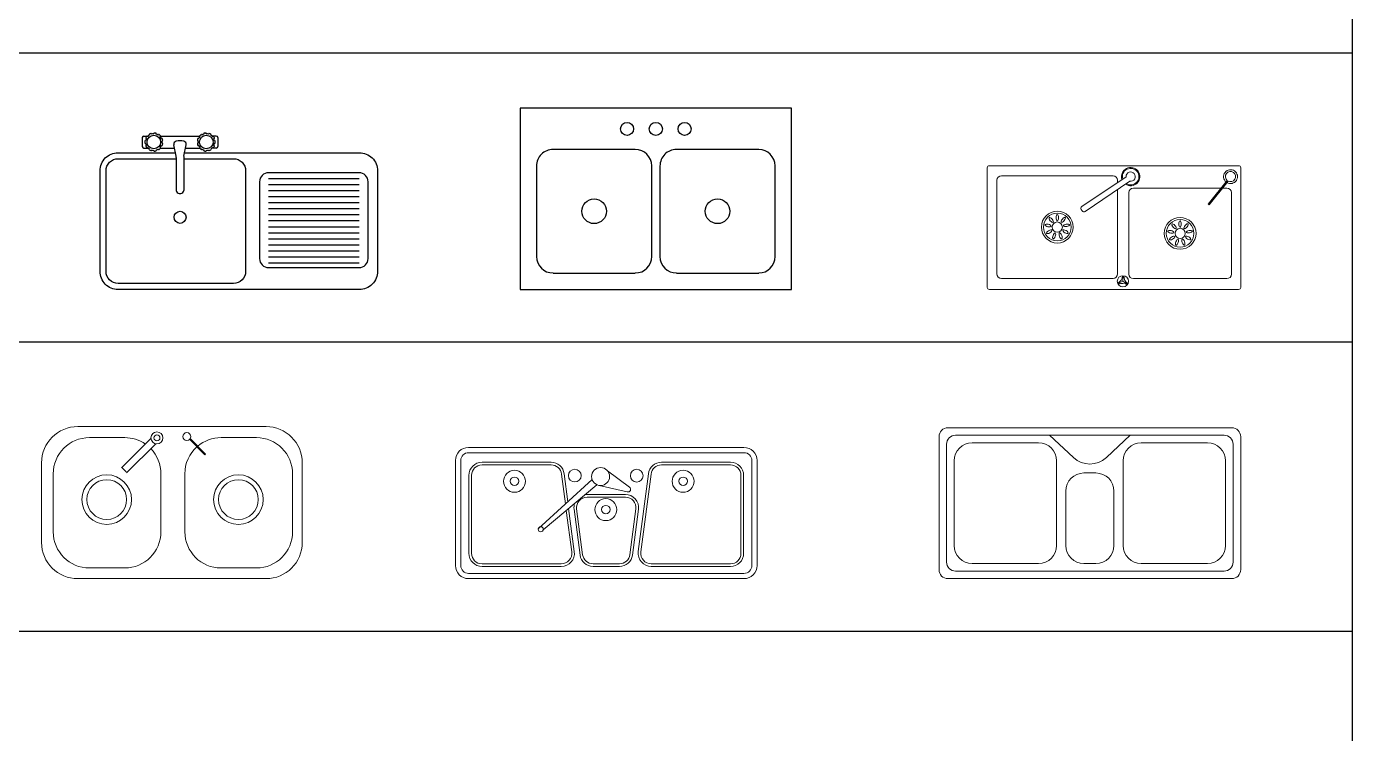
# Model space of a CAD drawing. Header units: millimetres. Extents: x 3489 to 19734, y -3855 to 6441.
# Drawn here: x 15339 to 19734, y -1125 to 1217 of the extents above; entities that cross this region are included whole.
import ezdxf

# ---------------------------------------------------------------- set-up
doc = ezdxf.new("R2010")
doc.units = ezdxf.units.MM
doc.layers.add('www.cad-blocks.net', color=7, linetype='Continuous')

# ---------------------------------------------------------------- blocks, each defined once
blk = doc.blocks.new('TARJA2')
for p, q in [((-0.1232, -0.0169), (-0.1232, -0.0469)), ((-0.1182, -0.0119), (-0.1039, -0.0119)), ((-0.1122, -0.0279), (-0.1134, -0.0278)), ((-0.1122, -0.0358), (-0.1134, -0.0359)), ((-0.11, -0.0204), (-0.1111, -0.0199)), ((-0.11, -0.0433), (-0.1111, -0.0438)), ((-0.1058, -0.0138), (-0.1067, -0.013)), ((-0.0999, -0.0087), (-0.1005, -0.0077)), ((-0.0928, -0.0055), (-0.0931, -0.0043)), ((-0.085, -0.0044), (-0.085, -0.0031)), ((-0.0773, -0.0055), (-0.0769, -0.0043)), ((-0.0701, -0.0087), (-0.0695, -0.0077)), ((-0.0642, -0.0138), (-0.0633, -0.013)), ((-0.0629, -0.0119), (0.0668, -0.0119)), ((-0.06, -0.0204), (-0.0589, -0.0199)), ((-0.06, -0.0433), (-0.0589, -0.0438)), ((-0.0578, -0.0279), (-0.0566, -0.0278)), ((-0.0578, -0.0358), (-0.0566, -0.0359)), ((-0.0109, -0.0792), (-0.0187, -0.0409)), ((0.0149, -0.0792), (0.0226, -0.0409)), ((0.0617, -0.0279), (0.0605, -0.0278)), ((0.0617, -0.0358), (0.0605, -0.0359)), ((0.0639, -0.0204), (0.0628, -0.0199)), ((0.0639, -0.0433), (0.0628, -0.0438)), ((0.0682, -0.0138), (0.0672, -0.013)), ((0.0741, -0.0087), (0.0734, -0.0077)), ((0.0812, -0.0055), (0.0809, -0.0043)), ((0.0889, -0.0044), (0.0889, -0.0031)), ((0.0967, -0.0055), (0.097, -0.0043)), ((0.1038, -0.0087), (0.1045, -0.0077)), ((0.1221, -0.0119), (0.1078, -0.0119)), ((0.1097, -0.0138), (0.1107, -0.013)), ((0.114, -0.0204), (0.1151, -0.0199)), ((0.114, -0.0433), (0.1151, -0.0438)), ((0.1162, -0.0279), (0.1174, -0.0278)), ((0.1162, -0.0358), (0.1174, -0.0359)), ((0.1271, -0.0169), (0.1271, -0.0469)), ((-0.1182, -0.0519), (-0.1039, -0.0519)), ((-0.1058, -0.0499), (-0.1067, -0.0507)), ((-0.0999, -0.055), (-0.1005, -0.056)), ((-0.0928, -0.0582), (-0.0931, -0.0594)), ((-0.085, -0.0594), (-0.085, -0.0606)), ((-0.0773, -0.0582), (-0.0769, -0.0594)), ((-0.0701, -0.055), (-0.0695, -0.056)), ((-0.0642, -0.0499), (-0.0633, -0.0507)), ((-0.0629, -0.0519), (-0.0165, -0.0519)), ((-0.0105, -0.0832), (-0.0105, -0.1919)), ((0.0145, -0.0832), (0.0145, -0.1919)), ((0.0204, -0.0519), (0.0668, -0.0519)), ((0.0682, -0.0499), (0.0672, -0.0507)), ((0.0741, -0.055), (0.0734, -0.056)), ((0.0812, -0.0582), (0.0809, -0.0594)), ((0.0889, -0.0594), (0.0889, -0.0606)), ((0.0967, -0.0582), (0.097, -0.0594)), ((0.1038, -0.055), (0.1045, -0.056)), ((0.1221, -0.0519), (0.1078, -0.0519)), ((0.1097, -0.0499), (0.1107, -0.0507)), ((0.2656, -0.1634), (0.2656, -0.4178)), ((0.5952, -0.1334), (0.2956, -0.1334)), ((0.5952, -0.1534), (0.2956, -0.1534)), ((0.5952, -0.1734), (0.2956, -0.1734)), ((0.6252, -0.4178), (0.6252, -0.1634)), ((-0.0005, -0.2019), (0.0045, -0.2019)), ((0.5952, -0.1934), (0.2956, -0.1934)), ((0.5952, -0.2134), (0.2956, -0.2134)), ((0.5952, -0.2334), (0.2956, -0.2334)), ((0.5952, -0.2534), (0.2956, -0.2534)), ((0.5952, -0.2734), (0.2956, -0.2734)), ((0.5952, -0.2934), (0.2956, -0.2934)), ((0.5952, -0.3134), (0.2956, -0.3134)), ((0.5952, -0.3334), (0.2956, -0.3334)), ((0.5952, -0.3534), (0.2956, -0.3534)), ((0.5952, -0.3734), (0.2956, -0.3734)), ((0.5952, -0.3934), (0.2956, -0.3934)), ((0.5952, -0.4134), (0.2956, -0.4134)), ((0.5952, -0.4334), (0.2956, -0.4334)), ((0.2956, -0.4478), (0.5952, -0.4478))]:
    blk.add_line(p, q)
for points in [[(0.0173, -0.0671), (0.5964, -0.0671, -0.414214), (0.6564, -0.1271), (0.6564, -0.4602, -0.414214), (0.5964, -0.5202), (-0.2033, -0.5202, -0.414214), (-0.2633, -0.4602), (-0.2633, -0.1271, -0.414214)], [(-0.2633, -0.1271, -0.414214), (-0.2033, -0.0671), (-0.0134, -0.0671, -0.414214)], [(0.0145, -0.0871), (0.1793, -0.0871, -0.414214), (0.2193, -0.1271), (0.2193, -0.4602, -0.414214), (0.1793, -0.5002), (-0.2033, -0.5002, -0.414214), (-0.2433, -0.4602), (-0.2433, -0.1271, -0.414214)], [(-0.2433, -0.1271, -0.414214), (-0.2033, -0.0871), (-0.0105, -0.0871, -0.414214)]]:
    blk.add_lwpolyline(points, format="xyb")
for centre, radius in [((-0.085, -0.0319), 0.0225), ((0.0889, -0.0319), 0.0225), ((0.002, -0.2812), 0.02)]:
    blk.add_circle(centre, radius)
for centre, radius, start, end in [((-0.1182, -0.0169), 0.005, 90, 180), ((-0.085, -0.0319), 0.03, 174.3101, 185.6899), ((-0.1136, -0.029), 0.00125, 81.8182, 174.3101), ((-0.1136, -0.0347), 0.00125, 185.6899, 278.1818), ((-0.085, -0.0319), 0.0275, 155.4545, 171.8182), ((-0.085, -0.0319), 0.0275, 188.1818, 204.5455), ((-0.1106, -0.0188), 0.00125, 152.9626, 245.4545), ((-0.1106, -0.0449), 0.00125, 114.5455, 207.0374), ((-0.085, -0.0319), 0.03, 141.5828, 152.9626), ((-0.1075, -0.014), 0.00125, 49.0909, 141.5828), ((-0.085, -0.0319), 0.0275, 122.7273, 139.0909), ((-0.0995, -0.007), 0.00125, 120.2354, 212.7273), ((-0.085, -0.0319), 0.03, 108.8555, 120.2354), ((-0.0943, -0.0046), 0.00125, 16.3636, 108.8555), ((-0.085, -0.0319), 0.0275, 90, 106.3636), ((-0.0838, -0.0031), 0.00125, 87.5081, 180), ((-0.085, -0.0319), 0.03, 76.1283, 87.5081), ((-0.0781, -0.0039), 0.00125, 343.6364, 76.1283), ((-0.085, -0.0319), 0.0275, 57.2727, 73.6364), ((-0.0684, -0.0084), 0.00125, 54.7808, 147.2727), ((-0.085, -0.0319), 0.03, 43.401, 54.7808), ((-0.085, -0.0319), 0.0275, 24.5455, 40.9091), ((-0.085, -0.0319), 0.0275, 319.0909, 335.4545), ((-0.0641, -0.0121), 0.00125, 310.9091, 43.401), ((-0.0584, -0.0211), 0.00125, 22.0535, 114.5455), ((-0.0584, -0.0426), 0.00125, 245.4545, 337.9465), ((-0.085, -0.0319), 0.0275, 351.8182, 8.1818), ((-0.085, -0.0319), 0.03, 10.6737, 22.0535), ((-0.085, -0.0319), 0.03, 337.9465, 349.3263), ((-0.0568, -0.0265), 0.00125, 278.1818, 10.6737), ((-0.0568, -0.0372), 0.00125, 349.3263, 81.8182), ((-0.0089, -0.039), 0.01, 101.1605, 191.4527), ((0.002, -0.094), 0.0661, 78.8395, 101.1605), ((0.0128, -0.039), 0.01, 348.5473, 78.8395), ((0.0607, -0.0265), 0.00125, 169.3263, 261.8182), ((0.0607, -0.0372), 0.00125, 98.1818, 190.6737), ((0.0889, -0.0319), 0.03, 157.9465, 169.3263), ((0.0889, -0.0319), 0.03, 190.6737, 202.0535), ((0.0623, -0.0211), 0.00125, 65.4545, 157.9465), ((0.0623, -0.0426), 0.00125, 202.0535, 294.5455), ((0.0889, -0.0319), 0.0275, 171.8182, 188.1818), ((0.0889, -0.0319), 0.0275, 139.0909, 155.4545), ((0.0889, -0.0319), 0.0275, 204.5455, 220.9091), ((0.0681, -0.0121), 0.00125, 136.599, 229.0909), ((0.0889, -0.0319), 0.03, 125.2192, 136.599), ((0.0724, -0.0084), 0.00125, 32.7273, 125.2192), ((0.0889, -0.0319), 0.0275, 106.3636, 122.7273), ((0.0821, -0.0039), 0.00125, 103.8717, 196.3636), ((0.0889, -0.0319), 0.03, 92.4919, 103.8717), ((0.0877, -0.0031), 0.00125, 0, 92.4919), ((0.0889, -0.0319), 0.0275, 73.6364, 90), ((0.0982, -0.0046), 0.00125, 71.1445, 163.6364), ((0.0889, -0.0319), 0.03, 59.7646, 71.1445), ((0.0889, -0.0319), 0.0275, 40.9091, 57.2727), ((0.1034, -0.007), 0.00125, 327.2727, 59.7646), ((0.1115, -0.014), 0.00125, 38.4172, 130.9091), ((0.0889, -0.0319), 0.03, 27.0374, 38.4172), ((0.0889, -0.0319), 0.0275, 8.1818, 24.5455), ((0.0889, -0.0319), 0.0275, 335.4545, 351.8182), ((0.1146, -0.0188), 0.00125, 294.5455, 27.0374), ((0.1146, -0.0449), 0.00125, 332.9626, 65.4545), ((0.1176, -0.029), 0.00125, 5.6899, 98.1818), ((0.1176, -0.0347), 0.00125, 261.8182, 354.3101), ((0.0889, -0.0319), 0.03, 354.3101, 5.6899), ((0.1221, -0.0169), 0.005, 0, 90), ((-0.1182, -0.0469), 0.005, 180, 270), ((-0.085, -0.0319), 0.03, 207.0374, 218.4172), ((-0.1075, -0.0497), 0.00125, 218.4172, 310.9091), ((-0.085, -0.0319), 0.0275, 220.9091, 237.2727), ((-0.0995, -0.0567), 0.00125, 147.2727, 239.7646), ((-0.085, -0.0319), 0.03, 239.7646, 251.1445), ((-0.0943, -0.0591), 0.00125, 251.1445, 343.6364), ((-0.085, -0.0319), 0.0275, 253.6364, 270), ((-0.0838, -0.0606), 0.00125, 180, 272.4919), ((-0.085, -0.0319), 0.03, 272.4919, 283.8717), ((-0.0781, -0.0598), 0.00125, 283.8717, 16.3636), ((-0.085, -0.0319), 0.0275, 286.3636, 302.7273), ((-0.0684, -0.0553), 0.00125, 212.7273, 305.2192), ((-0.085, -0.0319), 0.03, 305.2192, 316.599), ((-0.0641, -0.0516), 0.00125, 316.599, 49.0909), ((-0.0305, -0.0832), 0.02, 0, 11.4527), ((-0.0205, -0.0822), 0.01, 0, 11.4527), ((0.0345, -0.0832), 0.02, 168.5473, 180), ((0.0681, -0.0516), 0.00125, 130.9091, 223.401), ((0.0889, -0.0319), 0.03, 223.401, 234.7808), ((0.0724, -0.0553), 0.00125, 234.7808, 327.2727), ((0.0889, -0.0319), 0.0275, 237.2727, 253.6364), ((0.0821, -0.0598), 0.00125, 163.6364, 256.1283), ((0.0889, -0.0319), 0.03, 256.1283, 267.5081), ((0.0877, -0.0606), 0.00125, 267.5081, 360), ((0.0889, -0.0319), 0.0275, 270, 286.3636), ((0.0982, -0.0591), 0.00125, 196.3636, 288.8555), ((0.0889, -0.0319), 0.03, 288.8555, 300.2354), ((0.0889, -0.0319), 0.0275, 302.7273, 319.0909), ((0.1034, -0.0567), 0.00125, 300.2354, 32.7273), ((0.1115, -0.0497), 0.00125, 229.0909, 321.5828), ((0.0889, -0.0319), 0.03, 321.5828, 332.9626), ((0.1221, -0.0469), 0.005, 270, 360), ((0.2956, -0.1634), 0.03, 90, 180), ((0.5952, -0.1634), 0.03, 0, 90), ((-0.0005, -0.1919), 0.01, 180, 270), ((0.0045, -0.1919), 0.01, 270, 360), ((0.2956, -0.4178), 0.03, 180, 270), ((0.5952, -0.4178), 0.03, 270, 360)]:
    blk.add_arc(centre, radius, start, end)
blk = doc.blocks.new('A$C42203764')
at = {"xscale": 1000, "yscale": 1000, "zscale": 1000}
blk.add_blockref('TARJA2', (263.3, 520.2), dxfattribs=at)
blk = doc.blocks.new('A$C71EB2199')
for p, q in [((0, 600), (0, 0)), ((900, 600), (0, 600)), ((900, 0), (900, 600)), ((381.8, 545.5), (109.1, 545.5)), ((790.9, 545.5), (518.2, 545.5)), ((54.5, 490.9), (54.5, 190.9)), ((436.4, 190.9), (436.4, 490.9)), ((463.6, 490.9), (463.6, 190.9)), ((845.5, 190.9), (845.5, 490.9)), ((109.1, 136.4), (381.8, 136.4)), ((518.2, 136.4), (790.9, 136.4)), ((0, 0), (900, 0))]:
    blk.add_line(p, q)
for centre, radius in [((245.5, 340.9), 40.9), ((654.5, 340.9), 40.9), ((354.5, 68.2), 21.6), ((450, 68.2), 21.6), ((545.5, 68.2), 21.6)]:
    blk.add_circle(centre, radius)
for centre, start, end in [((109.1, 490.9), 90, 180), ((381.8, 490.9), 0, 90), ((518.2, 490.9), 90, 180), ((790.9, 490.9), 0, 90), ((109.1, 190.9), 180, 270), ((381.8, 190.9), 270, 0), ((518.2, 190.9), 180, 270), ((790.9, 190.9), 270, 0)]:
    blk.add_arc(centre, 54.5, start, end)
blk = doc.blocks.new('A$C7A8B5EA6')
at = {"lineweight": 5}
for p, q in [((432, 504), (120, 504)), ((744, 504), (120, 504)), ((158.4, 467.2), (275.5, 467.2)), ((362.6, 464.3), (265.3, 367.3)), ((378.2, 447), (281.8, 350.8)), ((492.4, 459.6), (494.7, 462)), ((541.4, 410.5), (492.4, 459.6)), ((494.7, 462), (543.8, 412.9)), ((594.8, 467.2), (712, 467.2)), ((543.8, 412.9), (541.4, 410.5)), ((0, 384), (0, 120)), ((266.3, 368.3), (280.7, 353.9)), ((864, 120), (864, 384)), ((38.4, 155.4), (38.4, 347.2)), ((395.5, 347.2), (395.5, 155.4)), ((474.8, 155.4), (474.8, 347.2)), ((832, 347.2), (832, 155.4)), ((275.5, 35.4), (158.4, 35.4)), ((712, 35.4), (594.8, 35.4)), ((120, 0), (744, 0))]:
    blk.add_line(p, q, dxfattribs=at)
for centre, radius in [((382.3, 466.4), 19.8), ((481.5, 470.5), 13.2), ((382.3, 466.4), 9.89), ((215.9, 261.9), 82.2), ((215.9, 261.9), 65.8), ((652.4, 261.9), 82.2), ((652.4, 261.9), 65.8)]:
    blk.add_circle(centre, radius, dxfattribs=at)
for centre, start, end in [((120, 384), 90, 180), ((744, 384), 0, 90), ((158.4, 347.2), 90, 180), ((275.5, 347.2), 55.201, 90), ((594.8, 347.2), 90, 130.0606), ((712, 347.2), 360, 90), ((275.5, 347.2), 360, 44.0257), ((594.8, 347.2), 131.6387, 180), ((158.4, 155.4), 180, 270), ((275.5, 155.4), 270, 0), ((594.8, 155.4), 180, 270), ((712, 155.4), 270, 0), ((120, 120), 180, 270), ((744, 120), 270, 0)]:
    blk.add_arc(centre, 120, start, end, dxfattribs=at)
blk = doc.blocks.new('A$C024D3880')
at = {"lineweight": 5}
for p, q in [((956.3, 434.7), (43.5, 434.7)), ((956.3, 417.3), (43.5, 417.3)), ((0, 391.2), (0, 43.5)), ((17.4, 391.2), (17.4, 43.5)), ((88.2, 385.4), (317.1, 385.4)), ((88.2, 376.7), (317.1, 376.7)), ((504.1, 356.9), (577.1, 302.9)), ((911.6, 385.4), (682.7, 385.4)), ((911.6, 376.7), (682.7, 376.7)), ((982.4, 43.5), (982.4, 391.2)), ((999.7, 43.5), (999.7, 391.2)), ((44.7, 83.9), (44.7, 342)), ((53.4, 83.9), (53.4, 342)), ((452.9, 328.6), (274.5, 165.3)), ((290.8, 162.2), (468.8, 311.1)), ((351.6, 346.5), (364.5, 247.7)), ((360.2, 347.6), (372.3, 254.8)), ((475.8, 308.9), (569.5, 287.5)), ((639.6, 347.6), (605.8, 89.6)), ((648.2, 346.5), (614.5, 88.4)), ((946.4, 83.9), (946.4, 342)), ((955, 83.9), (955, 342)), ((563.5, 278.8), (436.2, 278.8)), ((436.2, 278.8), (563.5, 278.8)), ((563.5, 270.1), (436.2, 270.1)), ((436.2, 270.1), (563.5, 270.1)), ((367.3, 226.2), (385.3, 88.4)), ((375.2, 232.8), (393.9, 89.6)), ((412.9, 78.3), (393.1, 229.7)), ((393.1, 229.7), (412.9, 78.3)), ((401.7, 230.8), (421.5, 79.4)), ((421.5, 79.4), (401.7, 230.8)), ((578.2, 79.4), (598, 230.8)), ((598, 230.8), (578.2, 79.4)), ((586.8, 78.3), (606.6, 229.7)), ((606.6, 229.7), (586.8, 78.3)), ((274.5, 165.3), (274.5, 165.3)), ((290.8, 162.2), (290.8, 162.2)), ((350.8, 49.1), (88.2, 49.1)), ((456, 49.1), (543.7, 49.1)), ((543.7, 49.1), (456, 49.1)), ((648.9, 49.1), (911.6, 49.1)), ((43.5, 17.4), (956.3, 17.4)), ((350.8, 40.5), (88.2, 40.5)), ((456, 40.5), (543.7, 40.5)), ((543.7, 40.5), (456, 40.5)), ((648.9, 40.5), (911.6, 40.5)), ((43.5, 0), (956.3, 0))]:
    blk.add_line(p, q, dxfattribs=at)
for centre, radius in [((195.6, 322.5), 36.4), ((395.6, 341.3), 21.1), ((481.1, 338.3), 29.8), ((600.8, 341.1), 21.1), ((754.6, 322.5), 36.4), ((195.6, 322.5), 14), ((754.6, 322.5), 14), ((498.3, 228.7), 36.4), ((498.3, 228.7), 14), ((282.6, 163.7), 8.29)]:
    blk.add_circle(centre, radius, dxfattribs=at)
for centre, radius, start, end in [((43.5, 391.2), 43.5, 90, 180), ((43.5, 391.2), 26.1, 90, 180), ((956.3, 391.2), 43.5, 0, 90), ((956.3, 391.2), 26.1, 0, 90), ((88.2, 342), 43.5, 90, 180), ((88.2, 342), 34.8, 90, 180), ((317.1, 342), 43.5, 7.4492, 90), ((317.1, 342), 34.8, 7.4492, 90), ((682.7, 342), 43.5, 90, 172.5508), ((682.7, 342), 34.8, 90, 172.5508), ((911.6, 342), 43.5, 0, 90), ((911.6, 342), 34.8, 0, 90), ((436.2, 235.3), 34.8, 90, 187.4492), ((436.2, 235.3), 34.8, 90, 187.4492), ((436.2, 235.3), 43.5, 90, 98.7876), ((436.2, 235.3), 43.5, 90, 98.7876), ((563.5, 235.3), 43.5, 352.5508, 90), ((563.5, 235.3), 43.5, 352.5508, 90), ((563.5, 235.3), 34.8, 352.5508, 90), ((563.5, 235.3), 34.8, 352.5508, 90), ((572, 295.8), 8.69, 253.2002, 54.693), ((436.2, 235.3), 43.5, 161.0469, 187.4492), ((436.2, 235.3), 43.5, 161.0469, 187.4492), ((350.8, 83.9), 43.5, 270, 7.4492), ((350.8, 83.9), 34.8, 270, 7.4492), ((648.9, 83.9), 43.5, 172.5508, 270), ((648.9, 83.9), 34.8, 172.5508, 270), ((88.2, 83.9), 43.5, 180, 270), ((88.2, 83.9), 34.8, 180, 270), ((456, 83.9), 43.5, 187.4492, 270), ((456, 83.9), 34.8, 187.4492, 270), ((543.7, 83.9), 34.8, 270, 352.5508), ((543.7, 83.9), 43.5, 270, 352.5508), ((911.6, 83.9), 34.8, 270, 0), ((911.6, 83.9), 43.5, 270, 0), ((43.5, 43.5), 43.5, 180, 270), ((43.5, 43.5), 26.1, 180, 270), ((956.3, 43.5), 26.1, 270, 0), ((956.3, 43.5), 43.5, 270, 0)]:
    blk.add_arc(centre, radius, start, end, dxfattribs=at)
blk = doc.blocks.new('A$C40EB5C1A')
at = {"lineweight": 5}
for p, q in [((970, 500), (30, 500)), ((0, 470), (0, 30)), ((25, 445), (25, 55)), ((945, 475), (55, 475)), ((330, 450), (110, 450)), ((366.4, 475), (445.3, 401.1)), ((633.6, 475), (554.7, 401.1)), ((890, 450), (670, 450)), ((975, 55), (975, 445)), ((1000, 30), (1000, 470)), ((50, 390), (50, 110)), ((390, 110), (390, 390)), ((610, 390), (610, 110)), ((950, 110), (950, 390)), ((520, 350), (480, 350)), ((420, 110), (420, 290)), ((580, 290), (580, 110)), ((110, 50), (330, 50)), ((520, 50), (480, 50)), ((670, 50), (890, 50)), ((30, 0), (970, 0)), ((55, 25), (945, 25))]:
    blk.add_line(p, q, dxfattribs=at)
for centre, radius, start, end in [((30, 470), 30, 90, 180), ((970, 470), 30, 0, 90), ((55, 445), 30, 90, 180), ((110, 390), 60, 90, 180), ((330, 390), 60, 0, 90), ((670, 390), 60, 90, 180), ((890, 390), 60, 0, 90), ((945, 445), 30, 0, 90), ((500, 459.6), 80, 226.901, 313.099), ((480, 290), 60, 90, 180), ((520, 290), 60, 0, 90), ((110, 110), 60, 180, 270), ((330, 110), 60, 270, 0), ((480, 110), 60, 180, 270), ((520, 110), 60, 270, 0), ((670, 110), 60, 180, 270), ((890, 110), 60, 270, 0), ((55, 55), 30, 180, 270), ((945, 55), 30, 270, 0), ((30, 30), 30, 180, 270), ((970, 30), 30, 270, 0)]:
    blk.add_arc(centre, radius, start, end, dxfattribs=at)
blk = doc.blocks.new('A$C46361C56')
at = {"lineweight": 5}
for p, q in [((0, 403), (0, 7)), ((833, 410), (7, 410)), ((840, 7), (840, 403)), ((32.1, 361.7), (32.1, 51.7)), ((417.1, 376.7), (47.1, 376.7)), ((313.4, 274.7), (459.9, 373.5)), ((472.5, 358.6), (324.3, 258.6)), ((432.1, 354.8), (432.1, 361.7)), ((732.5, 282.1), (795.5, 360.9)), ((798.3, 359), (735.2, 279.9)), ((432.1, 51.7), (432.1, 331.4)), ((469.2, 320.8), (469.2, 50.8)), ((775.4, 335.8), (484.2, 335.8)), ((794.2, 335.8), (779.8, 335.8)), ((809.2, 50.8), (809.2, 320.8)), ((314.6, 260.5), (311.6, 265)), ((735.2, 279.9), (732.5, 282.1)), ((449.8, 27), (450.7, 45.6)), ((7, 0), (833, 0)), ((47.1, 36.7), (417.1, 36.7)), ((449.8, 27), (433.2, 18.4)), ((449.8, 27), (465.5, 16.9)), ((484.2, 35.8), (794.2, 35.8))]:
    blk.add_line(p, q, dxfattribs=at)
for centre, radius in [((232.1, 206.7), 52.8), ((232.1, 206.7), 45.8), ((232.1, 206.7), 16.9), ((639.2, 185.8), 52.8), ((639.2, 185.8), 45.8), ((639.2, 185.8), 16.9), ((449.8, 27), 18.7)]:
    blk.add_circle(centre, radius, dxfattribs=at)
for centre, radius, start, end in [((7, 403), 7, 90, 180), ((475.3, 373.8), 30.4, 235.2058, 197.9564), ((475.3, 373.8), 27.4, 237.6567, 196.1441), ((806.3, 373.8), 23, 239.0097, 230.4779), ((833, 403), 7, 0, 90), ((47.1, 361.7), 15, 90, 180), ((417.1, 361.7), 15, 0, 90), ((475.3, 373.8), 15.4, 259.4432, 180.9839), ((806.3, 373.8), 16.8, 241.8825, 230.1506), ((484.2, 320.8), 15, 90, 180), ((794.2, 320.8), 15, 0, 90), ((317.4, 268.9), 7, 124.0135, 214.0135), ((320.4, 264.4), 7, 214.0135, 304.0135), ((47.1, 51.7), 15, 180, 270), ((417.1, 51.7), 15, 270, 0), ((418.5, 47.1), 30.2, 297.19, 357.19), ((482.9, 44.1), 30.2, 177.19, 237.3938), ((484.2, 50.8), 15, 180, 270), ((794.2, 50.8), 15, 270, 0), ((7, 7), 7, 180, 270), ((448.1, -10.2), 30.2, 57.19, 117.3938), ((833, 7), 7, 270, 0)]:
    blk.add_arc(centre, radius, start, end, dxfattribs=at)
for centre, major_axis in [((212, 230.3), (6.62, -7.88)), ((231.9, 237.8), (0, -10.3)), ((251.9, 230.7), (-6.62, -7.88)), ((639, 216.8), (0, -10.3)), ((201.6, 211.9), (10.1, -1.8)), ((205.4, 191), (8.91, 5.15)), ((221.8, 177.5), (3.52, 9.67)), ((243, 177.7), (-3.52, 9.67)), ((259.1, 191.4), (-8.91, 5.15)), ((262.7, 212.4), (-10.1, -1.8)), ((608.6, 190.9), (10.1, -1.8)), ((612.5, 170), (8.91, 5.15)), ((619.1, 209.4), (6.62, -7.88)), ((659, 209.7), (-6.62, -7.88)), ((666.2, 170.5), (-8.91, 5.15)), ((669.7, 191.4), (-10.1, -1.8)), ((628.9, 156.5), (3.52, 9.67)), ((650.1, 156.7), (-3.52, 9.67))]:
    blk.add_ellipse(centre, major_axis=major_axis, ratio=0.385961, dxfattribs=at)
blk = doc.blocks.new('FORMAT')
at = {"layer": 'www.cad-blocks.net', "color": 155, "true_color": 0x546d8e}
for p, q in [((19734.1, -3854.5), (19734.1, 6441.5)), ((4607.3, 1129.6), (19734.1, 1129.6)), ((4607.3, 171.7), (19734.1, 171.7)), ((4607.3, -786.1), (19734.1, -786.1))]:
    blk.add_line(p, q, dxfattribs=at)

msp = doc.modelspace()

# ---------------------------------------------------------------- block references
at = {"rotation": 180}
msp.add_blockref('A$C71EB2199', (17875, 945.7), dxfattribs=at)
for name, p in [('A$C42203764', (15582.6, 345.7)), ('A$C46361C56', (18523.6, 345.7)), ('A$C7A8B5EA6', (15388.9, -612.2)), ('A$C40EB5C1A', (18363.6, -612.2)), ('A$C024D3880', (16760.8, -612.2))]:
    msp.add_blockref(name, p)
at = {"layer": 'www.cad-blocks.net'}
msp.add_blockref('FORMAT', (0, 0), dxfattribs=at)

doc.saveas('drawing.dxf')
